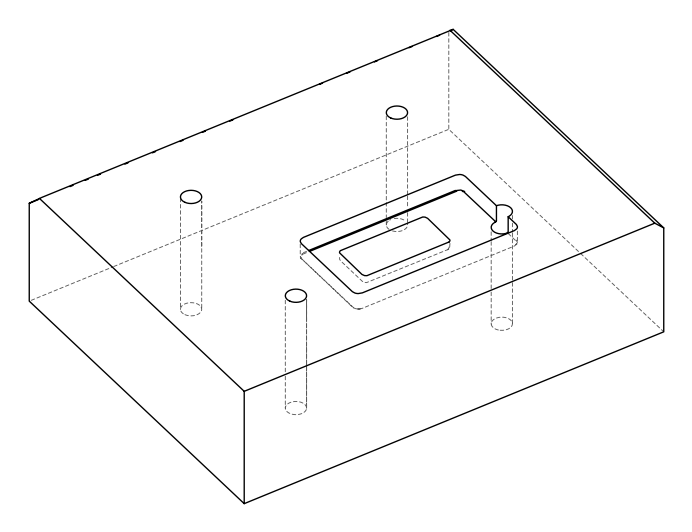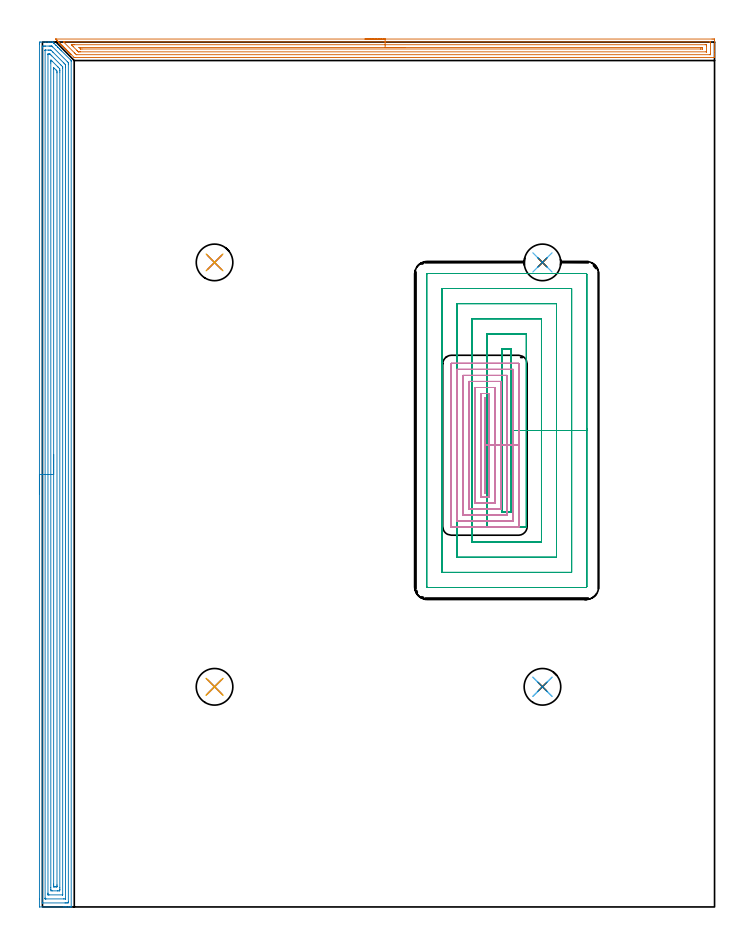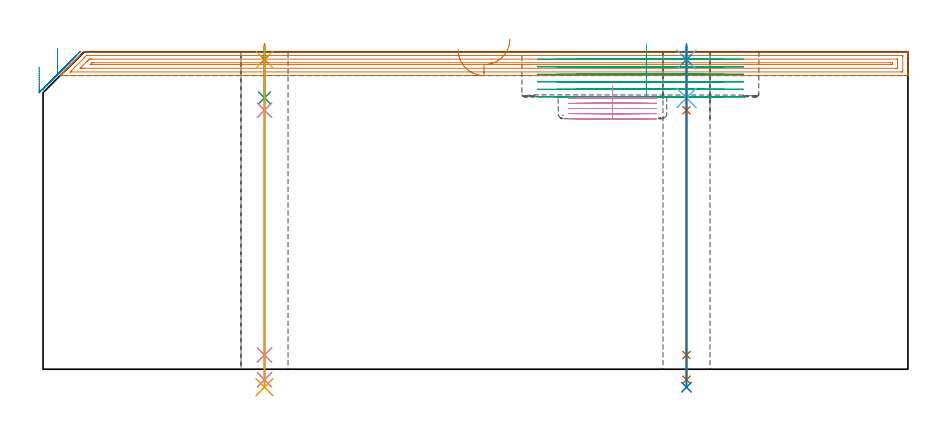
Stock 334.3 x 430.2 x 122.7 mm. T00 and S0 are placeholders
(PLAN: 20 operations, 15 tool changes, 72.4 min)
(1 AREA_MILL | FG_CHAMFER_SURFACE | UGT0205_001 | 10.52 min | 14083 mm3)
(2 AREA_MILL_1 | FG_CHAMFER_SURFACE_1 | UGT0205_001 | 20.8 min | 53224 mm3)
(3 MILL_RECTANGULAR_POCKET | POCKET_RECTANGULAR_STRAIGHT | UGT0201_092 | Follow Part, ap 3, ae 75% | 24.18 min | 267307 mm3)
(4 MILL_RECTANGULAR_POCKET_1 | POCKET_RECTANGULAR_STRAIGHT_1 | UGT0201_086 | Follow Part, ap 2, ae 75% | 11.79 min | 31590 mm3)
(5 SPOT_DRILL | STEP1HOLE | NXT0321_9005460120000 | 0.05 min | 178 mm3)
(6 SPOT_DRILL_1 | STEP1HOLE_1 | NXT0321_9005460120000 | 0.05 min | 167 mm3)
(7 SPOT_DRILL_2 | STEP1HOLE_2 | NXT0321_9005460120000 | 0.05 min | 199 mm3)
(8 SPOT_DRILL_3 | STEP1HOLE_3 | NXT0321_9005460120000 | 0.05 min | 66 mm3)
(9 DRILL_BLIND_HOLE_INTO_CENTER | STEP1HOLE | UGT0301_229 | 0.08 min | 1551 mm3)
(10 GUN_DRILL_THROUGH_HOLE | STEP1HOLE | UGT0307_008 | 0.61 min | 10122 mm3)
(11 DRILL_TO_ENLARGE_THROUGH_HOLE | STEP1HOLE | UGT0301_251 | 0.53 min | 20022 mm3)
(12 DRILL_BLIND_HOLE_INTO_CENTER_1 | STEP1HOLE_1 | UGT0301_229 | 0.08 min | 1535 mm3)
(13 GUN_DRILL_THROUGH_HOLE_1 | STEP1HOLE_1 | UGT0307_008 | 0.61 min | 10119 mm3)
(14 DRILL_TO_ENLARGE_THROUGH_HOLE_1 | STEP1HOLE_1 | UGT0301_251 | 0.53 min | 20020 mm3)
(15 DRILL_BLIND_HOLE_INTO_CENTER_2 | STEP1HOLE_2 | UGT0301_229 | 0.08 min | 1546 mm3)
(16 GUN_DRILL_THROUGH_HOLE_2 | STEP1HOLE_2 | UGT0307_008 | 0.61 min | 10124 mm3)
(17 DRILL_TO_ENLARGE_THROUGH_HOLE_2 | STEP1HOLE_2 | UGT0301_251 | 0.53 min | 20012 mm3)
(18 DRILL_BLIND_HOLE_INTO_CENTER_3 | STEP1HOLE_3 | UGT0301_229 | 0.08 min | 692 mm3)
(19 GUN_DRILL_THROUGH_HOLE_3 | STEP1HOLE_3 | UGT0307_008 | 0.61 min | 10042 mm3)
(20 DRILL_TO_ENLARGE_THROUGH_HOLE_3 | STEP1HOLE_3 | UGT0301_251 | 0.53 min | 18652 mm3)
(TOOL UGT0205_001 | Chamfer Mill 20 x 3 x 45 deg. | D20 FL50 Z2)
(TOOL UGT0201_092 | End mill 12 mm | D12 R1 FL26 Z4)
(TOOL UGT0201_086 | End Mill 8 mm | D8 R2 FL19 Z4)
(TOOL NXT0321_9005460120000 | NC Spot Drill, 142deg, 12mm, Carbide, Uncoated | D12 PA142 FL30 Z2)
(TOOL UGT0301_229 | Twist Drill 11.9 mm | D11.9 PA118 FL100 Z2)
(TOOL UGT0307_008 | Gun Drill 11 mm | D11 PA130 FL24 Z1)
(TOOL UGT0301_251 | Twist Drill 18.2 mm | D18.2 PA118 FL135 Z2)
(OP 1 AREA_MILL)
G17 G21 G94 G90
T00 M6
G54
G17 G0 G90 X160.45 Y431.7 S1061 M3
G43 Z132.7 H0
Z123.5
G94 G1 X160.488 Z122.628 F250.
X160.602 Z121.763
X160.791 Z120.912
X161.053 Z120.08
X161.387 Z119.274
X161.79 Z118.5
X162.258 Z117.764
X162.79 Z117.072
X163.379 Z116.429
X164.022 Z115.84
X164.714 Z115.308
X165.45 Z114.84
X166.224 Z114.437
X167.03 Z114.103
X167.862 Z113.841
X168.714 Z113.652
X169.578 Z113.538
X170.45 Z113.5
X333.077
X333.668 Y431.698 Z113.502
X334.253 Y431.693 Z113.504
X334.292 Y431.692 Z113.506
X334.296 Y431.111 Z114.087
X334.3 Y430.481 Z114.716
Y425.763 Z119.432
Y424.349 Z120.848
Y423.981 Z121.215
Y423.244 Z121.956
Y422.987 Z122.213
X334.292 Y422.557 Z122.635
X334.29 Y422.503 Z122.688
X334.115 Y422.5 Z122.7
X16.175
X15.797 Y422.505 Z122.691
X15.683 Y422.616 Z122.582
X14.318 Y423.981 Z121.216
X14.252 Y424.048 Z121.151
X14.089 Y424.211 Z120.988
X14.021 Y424.278 Z120.919
X13.956 Y424.344 Z120.855
X13.791 Y424.509 Z120.69
X13.724 Y424.575 Z120.622
X13.66 Y424.64 Z120.559
X13.492 Y424.807 Z120.392
X13.427 Y424.872 Z120.325
X13.364 Y424.936 Z120.263
X13.194 Y425.105 Z120.094
X13.13 Y425.169 Z120.028
X13.067 Y425.232 Z119.967
X12.896 Y425.403 Z119.796
X12.832 Y425.466 Z119.731
X12.771 Y425.528 Z119.671
X12.598 Y425.702 Z119.497
X12.535 Y425.763 Z119.433
X12.475 Y425.824 Z119.375
X12.3 Y426. Z119.199
X12.238 Y426.06 Z119.136
X12.179 Y426.12 Z119.079
X12.002 Y426.298 Z118.901
X11.941 Y426.357 Z118.839
X11.883 Y426.416 Z118.783
X11.704 Y426.596 Z118.603
X11.644 Y426.654 Z118.542
X11.587 Y426.713 Z118.486
X11.406 Y426.894 Z118.305
X11.347 Y426.951 Z118.245
X11.291 Y427.009 Z118.19
X11.107 Y427.192 Z118.007
X11.05 Y427.249 Z117.948
X10.995 Y427.305 Z117.894
X10.809 Y427.49 Z117.709
X10.753 Y427.546 Z117.651
X10.699 Y427.601 Z117.598
X10.511 Y427.788 Z117.411
X10.456 Y427.843 Z117.354
X10.403 Y427.897 Z117.302
X10.213 Y428.086 Z117.113
X10.159 Y428.14 Z117.057
X10.107 Y428.193 Z117.006
X9.915 Y428.385 Z116.814
X9.862 Y428.437 Z116.76
X9.811 Y428.489 Z116.71
X9.617 Y428.683 Z116.516
X9.565 Y428.734 Z116.463
X9.514 Y428.785 Z116.414
X9.319 Y428.981 Z116.218
X9.267 Y429.031 Z116.166
X9.218 Y429.081 Z116.118
X9.021 Y429.279 Z115.92
X8.97 Y429.328 Z115.869
X8.922 Y429.377 Z115.822
X8.723 Y429.577 Z115.622
X8.673 Y429.625 Z115.572
X8.626 Y429.673 Z115.526
X8.424 Y429.875 Z115.324
X8.376 Y429.922 Z115.275
X8.33 Y429.969 Z115.23
X8.126 Y430.173 Z115.026
X8.079 Y430.22 Z114.978
X8.034 Y430.266 Z114.933
X7.828 Y430.471 Z114.728
X7.782 Y430.517 Z114.681
X7.738 Y430.562 Z114.637
X7.53 Y430.769 Z114.43
X7.485 Y430.814 Z114.383
X7.442 Y430.858 Z114.341
X7.232 Y431.068 Z114.131
X7.188 Y431.111 Z114.086
X7.062 Y431.238 Z113.962
X6.934 Y431.366 Z113.834
X6.742 Y431.556 Z113.641
X6.636 Y431.667 Z113.53
X6.617 Y431.693 Z113.503
X6.636 Y431.699 Z113.499
X6.838 Y431.7 Z113.5
X170.45
Y430.286 Z114.914
X331.879 Y430.285 Z114.915
X331.946 Y430.284 Z114.916
X332.079 Y430.281 Z114.919
X332.29 Y430.273 Z114.927
X332.292 Y430.22 Z114.98
X332.299 Y429.802 Z115.398
X332.3 Y424.453 Z120.747
X332.296 Y423.981 Z121.219
X332.293 Y423.929 Z121.271
X332.292 Y423.922 Z121.278
X332.234 Y423.919 Z121.281
X332.145 Y423.916 Z121.284
X332.012 Y423.914 Z121.286
X331.946
X17.07 Y423.915 Z121.285
X17.003 Y423.916 Z121.284
X16.872 Y423.921 Z121.279
X16.831 Y423.93 Z121.27
X16.811 Y423.946 Z121.254
X16.772 Y423.981 Z121.219
X16.175 Y424.574 Z120.626
X15.878 Y424.872 Z120.328
X10.809 Y429.941 Z115.259
X10.534 Y430.22 Z114.98
X10.496 Y430.261 Z114.939
X10.483 Y430.277 Z114.923
X10.544 Y430.28 Z114.92
X10.676 Y430.284 Z114.916
X10.743 Y430.286 Z114.914
X10.809
X170.45
Y428.872 Z116.328
X329.655 Y428.871 Z116.329
X330.091 Y428.869 Z116.331
X330.235 Y428.867 Z116.333
X330.28 Y428.865 Z116.335
X330.29 Y428.784 Z116.416
X330.295 Y428.645 Z116.555
X330.298 Y428.437 Z116.763
X330.3 Y428.229 Z116.971
X330.298 Y425.556 Z119.644
X330.29 Y425.347 Z119.853
X330.286 Y425.334 Z119.866
X330.28 Y425.332 Z119.868
X330.254 Y425.33 Z119.87
X330.2 Y425.329 Z119.871
X330.091 Y425.328 Z119.872
X18.858 Y425.329 Z119.871
X18.399
X17.964 Y425.333 Z119.867
X17.904 Y425.335 Z119.865
X17.871 Y425.341 Z119.859
X17.838 Y425.371 Z119.829
X17.702 Y425.501 Z119.699
X17.437 Y425.763 Z119.437
X17.07 Y426.129 Z119.071
X15.281 Y427.918 Z117.282
X14.764 Y428.437 Z116.763
X14.387 Y428.819 Z116.381
X14.351 Y428.865 Z116.335
X14.387 Y428.866 Z116.334
X14.847 Y428.87 Z116.33
X15.281 Y428.871 Z116.329
X15.739 Y428.872 Z116.328
X170.45
Y427.457 Z117.743
X327.496
X328.213 Y427.455 Z117.745
X328.264 Y427.453 Z117.747
X328.287 Y427.451 Z117.749
X328.29 Y427.432 Z117.768
X328.295 Y427.322 Z117.878
X328.298 Y427.1 Z118.1
X328.295 Y426.878 Z118.322
X328.29 Y426.768 Z118.432
X328.287 Y426.749 Z118.451
X328.264 Y426.747 Z118.453
X328.211 Y426.745 Z118.455
X327.496 Y426.743 Z118.457
X327.408
X19.664
X18.948 Y426.75 Z118.45
X18.908 Y426.752 Z118.448
X18.858 Y426.796 Z118.404
X18.235 Y427.425 Z117.775
X18.212 Y427.451 Z117.749
X18.24 Y427.453 Z117.747
X18.328 Y427.455 Z117.745
X18.505 Y427.457 Z117.743
X18.858
X170.45
X171.322 Z117.781
X172.186 Z117.895
X173.038 Z118.083
X173.87 Z118.346
X174.676 Z118.68
X175.45 Z119.082
X176.186 Z119.551
X176.878 Z120.082
X177.521 Z120.672
X178.11 Z121.315
X178.642 Z122.007
X179.11 Z122.743
X179.513 Z123.516
X179.847 Z124.322
X180.109 Z125.154
X180.298 Z126.006
X180.412 Z126.871
X180.45 Z127.743
G0 Z132.7
M5
M2
(OP 2 AREA_MILL_1)
G17 G21 G94 G90
T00 M6
G54
G17 G0 G90 X-1.5 Y205.1 S1061 M3
G43 Z132.7 H0
Z116.9
G94 G1 Y205.138 Z116.028 F250.
Y205.252 Z115.164
Y205.441 Z114.312
Y205.703 Z113.48
Y206.037 Z112.674
Y206.44 Z111.9
Y206.908 Z111.164
Y207.44 Z110.472
Y208.029 Z109.829
Y208.672 Z109.24
Y209.364 Z108.709
Y210.1 Z108.24
Y210.874 Z107.837
Y211.68 Z107.503
Y212.512 Z107.241
Y213.364 Z107.052
Y214.228 Z106.938
Y215.1 Z106.9
Y429.115
X-1.499 Y429.578 Z106.901
X-1.495 Y430.004 Z106.903
X-1.492 Y430.19 Z106.905
X-1.076 Y430.2 Z107.321
X1.563 Z109.958
X2.976 Z111.373
X3.322 Z111.717
X4.013 Z112.412
X4.768 Z113.167
X5.081 Y430.195 Z113.48
X5.095 Y430.193 Z113.494
X5.127 Y430.173 Z113.526
X5.325 Y429.976 Z113.723
X5.374 Y429.927 Z113.771
X5.425 Y429.876 Z113.824
X5.613 Y429.687 Z114.012
X5.667 Y429.634 Z114.064
X5.723 Y429.578 Z114.122
X5.902 Y429.399 Z114.301
X5.96 Y429.341 Z114.357
X6.631 Y428.669 Z115.031
X6.84 Y428.462 Z115.236
X7.47 Y427.83 Z115.87
X7.51 Y427.79 Z115.909
X7.719 Y427.583 Z116.115
X8.31 Y426.99 Z116.709
X8.404 Y426.897 Z116.803
X8.599 Y426.703 Z116.995
X9.149 Y426.151 Z117.549
X9.478 Y425.824 Z117.874
X13.975 Y421.326 Z122.372
X14.297 Y420.995 Z122.688
X14.3 Y420.641 Z122.7
Y0.175
X14.298 Y0.01 Z122.689
X13.967 Y0. Z122.366
X13.687 Z122.087
X12.996 Z121.391
X11.772 Z120.168
X11.237 Z119.632
X10.625 Z119.02
X-1.344 Y0.001 Z107.053
X-1.492 Y0.01 Z106.906
X-1.499 Y0.159 Z106.899
X-1.5 Y3.974 Z106.9
Y215.1
X-0.086 Z108.314
X-0.085 Y427.677 Z108.315
X-0.084 Y427.79 Z108.316
X-0.079 Y428.171 Z108.321
X0.289 Y428.191 Z108.689
X0.683 Y428.197 Z109.083
X1.16 Y428.2 Z109.56
X1.563 Z109.963
X3.322 Z111.722
X3.799 Z112.199
X4.201 Y428.196 Z112.601
X4.604 Y428.19 Z113.004
X4.652 Y428.187 Z113.052
X4.679 Y428.164 Z113.079
X4.734 Y428.113 Z113.134
X4.842 Y428.007 Z113.242
X5.06 Y427.79 Z113.46
X12.305 Y420.544 Z120.705
X12.504 Y420.34 Z120.904
X12.879 Y419.952 Z121.279
X12.883 Y419.863 Z121.283
X12.884 Y419.747 Z121.284
X12.886 Y418.966 Z121.286
X12.885 Y2.523 Z121.285
X12.884 Y2.41 Z121.284
X12.879 Y2.029 Z121.279
X12.511 Y2.009 Z120.911
X12.117 Y2.003 Z120.517
X11.64 Y2. Z120.04
X11.237 Z119.637
X0.207 Z108.607
X0. Y2.002 Z108.4
X-0.032 Y2.004 Z108.368
X-0.066 Y2.01 Z108.334
X-0.079 Y2.018 Z108.321
X-0.08 Y2.044 Z108.32
X-0.085 Y2.296 Z108.315
X-0.086 Y215.1 Z108.314
X1.328 Z109.728
X1.329 Y426.003 Z109.729
X1.33 Y426.122 Z109.73
X1.333 Y426.18 Z109.733
X1.335 Y426.188 Z109.735
X1.342 Y426.193 Z109.742
X1.371 Y426.198 Z109.771
X3.128 Y426.2 Z111.528
X3.322 Y426.199 Z111.722
X4.012 Y426.196 Z112.412
X4.201 Y426.19 Z112.601
X4.394 Y426.003 Z112.794
X5.081 Y425.32 Z113.481
X5.292 Y425.109 Z113.692
X10.653 Y419.747 Z119.053
X11.237 Y419.16 Z119.637
X11.388 Y419.005 Z119.788
X11.462 Y418.927 Z119.862
X11.464 Y418.854 Z119.864
X11.469 Y418.619 Z119.869
X11.471 Y417.96 Z119.871
Y417.722
Y4.197
X11.47 Y4.078 Z119.87
X11.467 Y4.02 Z119.867
X11.465 Y4.012 Z119.865
X11.458 Y4.008 Z119.858
X11.429 Y4.002 Z119.829
X11.237 Y4.001 Z119.637
X10.552 Y4. Z118.952
X1.756 Y4.001 Z110.156
X1.563 Y4.005 Z109.963
X1.37 Y4.01 Z109.77
X1.335 Y4.02 Z109.735
X1.333 Y4.055 Z109.733
X1.33 Y4.118 Z109.73
X1.329 Y4.197 Z109.729
Y4.435
X1.328 Y215.1 Z109.728
X2.743 Z111.143
Y423.91
X2.745 Y424.107 Z111.145
X2.748 Y424.177 Z111.148
X2.75 Y424.189 Z111.15
X2.756 Y424.193 Z111.156
X2.782 Y424.196 Z111.182
X2.89 Y424.199 Z111.29
X3.322 Y424.2 Z111.722
X3.553 Y424.199 Z111.953
X3.661 Y424.197 Z112.061
X3.715 Y424.194 Z112.115
X3.74 Y424.19 Z112.14
X3.783 Y424.157 Z112.183
X4.201 Y423.746 Z112.601
X4.629 Y423.322 Z113.029
X9.098 Y418.854 Z117.498
X9.478 Y418.471 Z117.878
X9.982 Y417.96 Z118.382
X10.05 Y417.882 Z118.45
X10.053 Y417.813 Z118.453
X10.055 Y417.666 Z118.455
X10.057 Y417.372 Z118.457
Y417.066
Y6.29
X10.055 Y6.094 Z118.455
X10.053 Y6.023 Z118.453
X10.05 Y6.011 Z118.45
X10.044 Y6.007 Z118.444
X10.018 Y6.004 Z118.418
X9.91 Y6.001 Z118.31
X3.306 Y6. Z111.706
X2.89 Y6.007 Z111.29
X2.786 Y6.01 Z111.186
X2.749 Y6.018 Z111.149
X2.747 Y6.052 Z111.147
X2.745 Y6.14 Z111.145
X2.743 Y6.572 Z111.143
Y6.878
Y215.1
X4.157 Z112.557
Y419.792
X4.159 Y420.641 Z112.559
X4.16 Y420.683 Z112.56
X4.201 Y421.289 Z112.601
X4.859 Y420.641 Z113.259
X7.719 Y417.782 Z116.119
X8.43 Y417.066 Z116.83
X8.599 Y416.891 Z116.999
X8.64 Y416.173 Z117.04
X8.641 Y416.13 Z117.041
X8.643 Y415.279 Z117.043
Y9.514
X8.641 Y8.665 Z117.041
X8.64 Y8.623 Z117.04
X8.599 Y8.01 Z116.999
X8.37 Y8.004 Z116.77
X7.719 Y8.001 Z116.119
X7.494 Y8. Z115.894
X4.855 Y8.001 Z113.255
X4.201 Y8.01 Z112.601
X4.16 Y8.665 Z112.56
X4.159 Y8.708 Z112.559
X4.157 Y9.559 Z112.557
Y215.1
X5.571 Z113.971
X5.572 Y416.568 Z113.972
X5.575 Y417.066 Z113.975
X5.578 Y417.455 Z113.978
X5.96 Y417.091 Z114.36
X5.986 Y417.066 Z114.386
X6.84 Y416.212 Z115.24
X6.877 Y416.173 Z115.277
X7.222 Y415.785 Z115.622
X7.226 Y415.279 Z115.626
X7.228 Y414.884 Z115.628
X7.229 Y10.951 Z115.629
X7.228 Y10.453 Z115.628
X7.224 Y10.062 Z115.624
X7.222 Y10.011 Z115.622
X7.173 Y10.007 Z115.573
X7.062 Y10.003 Z115.462
X6.84 Y10.001 Z115.24
X6.406 Y10. Z114.806
X5.96 Z114.36
X5.812 Y10.001 Z114.212
X5.693 Y10.003 Z114.093
X5.615 Y10.009 Z114.015
X5.578 Y10.014 Z113.978
X5.577 Y10.058 Z113.977
X5.573 Y10.453 Z113.973
X5.571 Y10.848 Z113.971
Y11.346
Y215.1
Y215.972 Z114.009
Y216.836 Z114.123
Y217.688 Z114.312
Y218.52 Z114.574
Y219.326 Z114.908
Y220.1 Z115.311
Y220.836 Z115.78
Y221.528 Z116.311
Y222.171 Z116.9
Y222.76 Z117.543
Y223.292 Z118.235
Y223.76 Z118.971
Y224.163 Z119.745
Y224.497 Z120.551
Y224.759 Z121.383
Y224.948 Z122.235
Y225.062 Z123.1
Y225.1 Z123.971
G0 Z132.7
M5
M2
(OP 3 MILL_RECTANGULAR_POCKET)
G17 G21 G94 G90
T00 M6
G54
G17 G0 G90 X233.2 Y214.981 S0 M3
G43 Z132.7 H0
Z125.7
G94 G1 Y237. Z119.8 F250.
Y277.6 F500.
X228.6
Y196.4
X233.2
Y237.
X240.7
Y285.1
X221.1
Y188.9
X240.7
Y237.
X248.2
Y292.6
X213.6
Y181.4
X248.2
Y237.
X255.7
Y300.1
X206.1
Y173.9
X255.7
Y237.
X263.2
Y307.6
X198.6
Y166.4
X263.2
Y237.
X270.7
Y314.7
G3 X270.3 Y315.1 R0.4
G1 X191.5
G3 X191.1 Y314.7 R0.4
G1 Y159.3
G3 X191.5 Y158.9 R0.4
G1 X270.3
G3 X270.7 Y159.3 R0.4
G1 Y237.
Y238.
G0 X233.2 Y214.981 Z122.8
G1 Y237. Z116.9 F250.
Y277.6 F500.
X228.6
Y196.4
X233.2
Y237.
X240.7
Y285.1
X221.1
Y188.9
X240.7
Y237.
X248.2
Y292.6
X213.6
Y181.4
X248.2
Y237.
X255.7
Y300.1
X206.1
Y173.9
X255.7
Y237.
X263.2
Y307.6
X198.6
Y166.4
X263.2
Y237.
X270.7
Y314.7
G3 X270.3 Y315.1 R0.4
G1 X191.5
G3 X191.1 Y314.7 R0.4
G1 Y159.3
G3 X191.5 Y158.9 R0.4
G1 X270.3
G3 X270.7 Y159.3 R0.4
G1 Y237.
Y238.
G0 X233.2 Y214.981 Z119.9
G1 Y237. Z114. F250.
Y277.6 F500.
X228.6
Y196.4
X233.2
Y237.
X240.7
Y285.1
X221.1
Y188.9
X240.7
Y237.
X248.2
Y292.6
X213.6
Y181.4
X248.2
Y237.
X255.7
Y300.1
X206.1
Y173.9
X255.7
Y237.
X263.2
Y307.6
X198.6
Y166.4
X263.2
Y237.
X270.7
Y314.7
G3 X270.3 Y315.1 R0.4
G1 X191.5
G3 X191.1 Y314.7 R0.4
G1 Y159.3
G3 X191.5 Y158.9 R0.4
G1 X270.3
G3 X270.7 Y159.3 R0.4
G1 Y237.
Y238.
G0 X233.2 Y214.981 Z117.
G1 Y237. Z111.1 F250.
Y277.6 F500.
X228.6
Y196.4
X233.2
Y237.
X240.7
Y285.1
X221.1
Y188.9
X240.7
Y237.
X248.2
Y292.6
X213.6
Y181.4
X248.2
Y237.
X255.7
Y300.1
X206.1
Y173.9
X255.7
Y237.
X263.2
Y307.6
X198.6
Y166.4
X263.2
Y237.
X270.7
Y314.7
G3 X270.3 Y315.1 R0.4
G1 X191.5
G3 X191.1 Y314.7 R0.4
G1 Y159.3
G3 X191.5 Y158.9 R0.4
G1 X270.3
G3 X270.7 Y159.3 R0.4
G1 Y237.
Y238.
G0 X233.2 Y214.981 Z114.1
G1 Y237. Z108.2 F250.
Y277.6 F500.
X228.6
Y196.4
X233.2
Y237.
X240.7
Y285.1
X221.1
Y188.9
X240.7
Y237.
X248.2
Y292.6
X213.6
Y181.4
X248.2
Y237.
X255.7
Y300.1
X206.1
Y173.9
X255.7
Y237.
X263.2
Y307.6
X198.6
Y166.4
X263.2
Y237.
X270.7
Y314.7
G3 X270.3 Y315.1 R0.4
G1 X191.5
G3 X191.1 Y314.7 R0.4
G1 Y159.3
G3 X191.5 Y158.9 R0.4
G1 X270.3
G3 X270.7 Y159.3 R0.4
G1 Y237.
Y238.
G0 X233.2 Y214.981 Z111.2
G1 Y237. Z105.3 F250.
Y277.6 F500.
X228.6
Y196.4
X233.2
Y237.
X240.7
Y285.1
X221.1
Y188.9
X240.7
Y237.
X248.2
Y292.6
X213.6
Y181.4
X248.2
Y237.
X255.7
Y300.1
X206.1
Y173.9
X255.7
Y237.
X263.2
Y307.6
X198.6
Y166.4
X263.2
Y237.
X270.7
Y314.7
G3 X270.3 Y315.1 R0.4
G1 X191.5
G3 X191.1 Y314.7 R0.4
G1 Y159.3
G3 X191.5 Y158.9 R0.4
G1 X270.3
G3 X270.7 Y159.3 R0.4
G1 Y237.
Y238.
G0 Z132.7
M5
M2
(OP 4 MILL_RECTANGULAR_POCKET_1)
G17 G21 G94 G90
T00 M6
G54
G17 G0 G90 X220.12 Y211.018 S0 M3
G43 Z132.7 H0
Z109.761
G94 G1 Y229.65 Z104.769 F250.
Y253.42 F500.
X220.08
Y205.88
X220.12
Y229.65
X222.1
Y255.4
X218.1
Y203.9
X222.1
Y229.65
X225.1
Y258.4
X215.1
Y200.9
X225.1
Y229.65
X228.1
Y261.4
X212.1
Y197.9
X228.1
Y229.65
X231.1
Y264.4
X209.1
Y194.9
X231.1
Y229.65
X234.1
Y267.4
X206.1
Y191.9
X234.1
Y229.65
X237.1
Y270.1
G3 X236.8 Y270.4 R0.3
G1 X203.4
G3 X203.1 Y270.1 R0.3
G1 Y189.2
G3 X203.4 Y188.9 R0.3
G1 X236.8
G3 X237.1 Y189.2 R0.3
G1 Y229.65
Y230.65
G0 X220.12 Y211.018 Z107.769
G1 Y229.65 Z102.777 F250.
Y253.42 F500.
X220.08
Y205.88
X220.12
Y229.65
X222.1
Y255.4
X218.1
Y203.9
X222.1
Y229.65
X225.1
Y258.4
X215.1
Y200.9
X225.1
Y229.65
X228.1
Y261.4
X212.1
Y197.9
X228.1
Y229.65
X231.1
Y264.4
X209.1
Y194.9
X231.1
Y229.65
X234.1
Y267.4
X206.1
Y191.9
X234.1
Y229.65
X237.1
Y270.1
G3 X236.8 Y270.4 R0.3
G1 X203.4
G3 X203.1 Y270.1 R0.3
G1 Y189.2
G3 X203.4 Y188.9 R0.3
G1 X236.8
G3 X237.1 Y189.2 R0.3
G1 Y229.65
Y230.65
G0 X220.12 Y211.018 Z105.777
G1 Y229.65 Z100.785 F250.
Y253.42 F500.
X220.08
Y205.88
X220.12
Y229.65
X222.1
Y255.4
X218.1
Y203.9
X222.1
Y229.65
X225.1
Y258.4
X215.1
Y200.9
X225.1
Y229.65
X228.1
Y261.4
X212.1
Y197.9
X228.1
Y229.65
X231.1
Y264.4
X209.1
Y194.9
X231.1
Y229.65
X234.1
Y267.4
X206.1
Y191.9
X234.1
Y229.65
X237.1
Y270.1
G3 X236.8 Y270.4 R0.3
G1 X203.4
G3 X203.1 Y270.1 R0.3
G1 Y189.2
G3 X203.4 Y188.9 R0.3
G1 X236.8
G3 X237.1 Y189.2 R0.3
G1 Y229.65
Y230.65
G0 X220.12 Y211.018 Z103.785
G1 Y229.65 Z98.792 F250.
Y253.42 F500.
X220.08
Y205.88
X220.12
Y229.65
X222.1
Y255.4
X218.1
Y203.9
X222.1
Y229.65
X225.1
Y258.4
X215.1
Y200.9
X225.1
Y229.65
X228.1
Y261.4
X212.1
Y197.9
X228.1
Y229.65
X231.1
Y264.4
X209.1
Y194.9
X231.1
Y229.65
X234.1
Y267.4
X206.1
Y191.9
X234.1
Y229.65
X237.1
Y270.1
G3 X236.8 Y270.4 R0.3
G1 X203.4
G3 X203.1 Y270.1 R0.3
G1 Y189.2
G3 X203.4 Y188.9 R0.3
G1 X236.8
G3 X237.1 Y189.2 R0.3
G1 Y229.65
Y230.65
G0 X220.12 Y211.018 Z101.792
G1 Y229.65 Z96.8 F250.
Y253.42 F500.
X220.08
Y205.88
X220.12
Y229.65
X222.1
Y255.4
X218.1
Y203.9
X222.1
Y229.65
X225.1
Y258.4
X215.1
Y200.9
X225.1
Y229.65
X228.1
Y261.4
X212.1
Y197.9
X228.1
Y229.65
X231.1
Y264.4
X209.1
Y194.9
X231.1
Y229.65
X234.1
Y267.4
X206.1
Y191.9
X234.1
Y229.65
X237.1
Y270.1
G3 X236.8 Y270.4 R0.3
G1 X203.4
G3 X203.1 Y270.1 R0.3
G1 Y189.2
G3 X203.4 Y188.9 R0.3
G1 X236.8
G3 X237.1 Y189.2 R0.3
G1 Y229.65
Y230.65
G0 Z132.7
M5
M2
(OP 5 SPOT_DRILL)
G17 G21 G94 G90
T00 M6
G54
G17 G0 G90 X85.6 Y109.5 S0 M3
G43 Z132.7 H0
G94 G81 G98 Z119.7 F250. R125.7
G80
M5
M2
(OP 6 SPOT_DRILL_1)
G17 G21 G94 G90
T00 M6
G54
G17 G0 G90 X248.7 Y109.5 S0 M3
G43 Z132.7 H0
G94 G81 G98 Z119.7 F250. R125.7
G80
M5
M2
(OP 7 SPOT_DRILL_2)
G17 G21 G94 G90
T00 M6
G54
G17 G0 G90 X85.6 Y320.6 S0 M3
G43 Z132.7 H0
G94 G81 G98 Z119.7 F250. R125.7
G80
M5
M2
(OP 8 SPOT_DRILL_3)
G17 G21 G94 G90
T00 M6
G54
G17 G0 G90 X248.7 Y320.6 S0 M3
G43 Z132.7 H0
G94 G81 G98 Z119.7 F250. R125.7
G80
M5
M2
(OP 9 DRILL_BLIND_HOLE_INTO_CENTER)
G17 G21 G94 G90
T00 M6
G54
G17 G0 G90 X85.6 Y109.5 S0 M3
G43 Z132.7 H0
G94 G81 G98 Z104.85 F250. R124.7
G80
M5
M2
(OP 10 GUN_DRILL_THROUGH_HOLE)
G17 G21 G94 G90
T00 M6
G54
G17 G0 G90 X85.6 Y109.5 M8
G43 Z132.7 H0
Z119.757
S716 M3
G94 G1 Z100.09 F125. M26
G4 X.084
Z5.5 F250.
G4 X.084
Z-4.065 F125.
G4 X.084
M5
M9
G0 Z119.757
Z132.7
M2
(OP 11 DRILL_TO_ENLARGE_THROUGH_HOLE)
G17 G21 G94 G90
T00 M6
G54
G17 G0 G90 X85.6 Y109.5 S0 M3
G43 Z132.7 H0
G94 G73 G98 Z-6.968 F250. Q16.208 R124.7
G80
M5
M2
(OP 12 DRILL_BLIND_HOLE_INTO_CENTER_1)
G17 G21 G94 G90
T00 M6
G54
G17 G0 G90 X248.7 Y109.5 S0 M3
G43 Z132.7 H0
G94 G81 G98 Z104.85 F250. R124.7
G80
M5
M2
(OP 13 GUN_DRILL_THROUGH_HOLE_1)
G17 G21 G94 G90
T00 M6
G54
G17 G0 G90 X248.7 Y109.5 M8
G43 Z132.7 H0
Z119.757
S716 M3
G94 G1 Z100.09 F125. M26
G4 X.084
Z5.5 F250.
G4 X.084
Z-4.065 F125.
G4 X.084
M5
M9
G0 Z119.757
Z132.7
M2
(OP 14 DRILL_TO_ENLARGE_THROUGH_HOLE_1)
G17 G21 G94 G90
T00 M6
G54
G17 G0 G90 X248.7 Y109.5 S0 M3
G43 Z132.7 H0
G94 G73 G98 Z-6.968 F250. Q16.208 R124.7
G80
M5
M2
(OP 15 DRILL_BLIND_HOLE_INTO_CENTER_2)
G17 G21 G94 G90
T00 M6
G54
G17 G0 G90 X85.6 Y320.6 S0 M3
G43 Z132.7 H0
G94 G81 G98 Z104.85 F250. R124.7
G80
M5
M2
(OP 16 GUN_DRILL_THROUGH_HOLE_2)
G17 G21 G94 G90
T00 M6
G54
G17 G0 G90 X85.6 Y320.6 M8
G43 Z132.7 H0
Z119.757
S716 M3
G94 G1 Z100.09 F125. M26
G4 X.084
Z5.5 F250.
G4 X.084
Z-4.065 F125.
G4 X.084
M5
M9
G0 Z119.757
Z132.7
M2
(OP 17 DRILL_TO_ENLARGE_THROUGH_HOLE_2)
G17 G21 G94 G90
T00 M6
G54
G17 G0 G90 X85.6 Y320.6 S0 M3
G43 Z132.7 H0
G94 G73 G98 Z-6.968 F250. Q16.208 R124.7
G80
M5
M2
(OP 18 DRILL_BLIND_HOLE_INTO_CENTER_3)
G17 G21 G94 G90
T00 M6
G54
G17 G0 G90 X248.7 Y320.6 S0 M3
G43 Z132.7 H0
G94 G81 G98 Z104.85 F250. R124.7
G80
M5
M2
(OP 19 GUN_DRILL_THROUGH_HOLE_3)
G17 G21 G94 G90
T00 M6
G54
G17 G0 G90 X248.7 Y320.6 M8
G43 Z132.7 H0
Z119.757
S716 M3
G94 G1 Z100.09 F125. M26
G4 X.084
Z5.5 F250.
G4 X.084
Z-4.065 F125.
G4 X.084
M5
M9
G0 Z119.757
Z132.7
M2
(OP 20 DRILL_TO_ENLARGE_THROUGH_HOLE_3)
G17 G21 G94 G90
T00 M6
G54
G17 G0 G90 X248.7 Y320.6 S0 M3
G43 Z132.7 H0
G94 G73 G98 Z-6.968 F250. Q16.208 R124.7
G80
M5
M2
